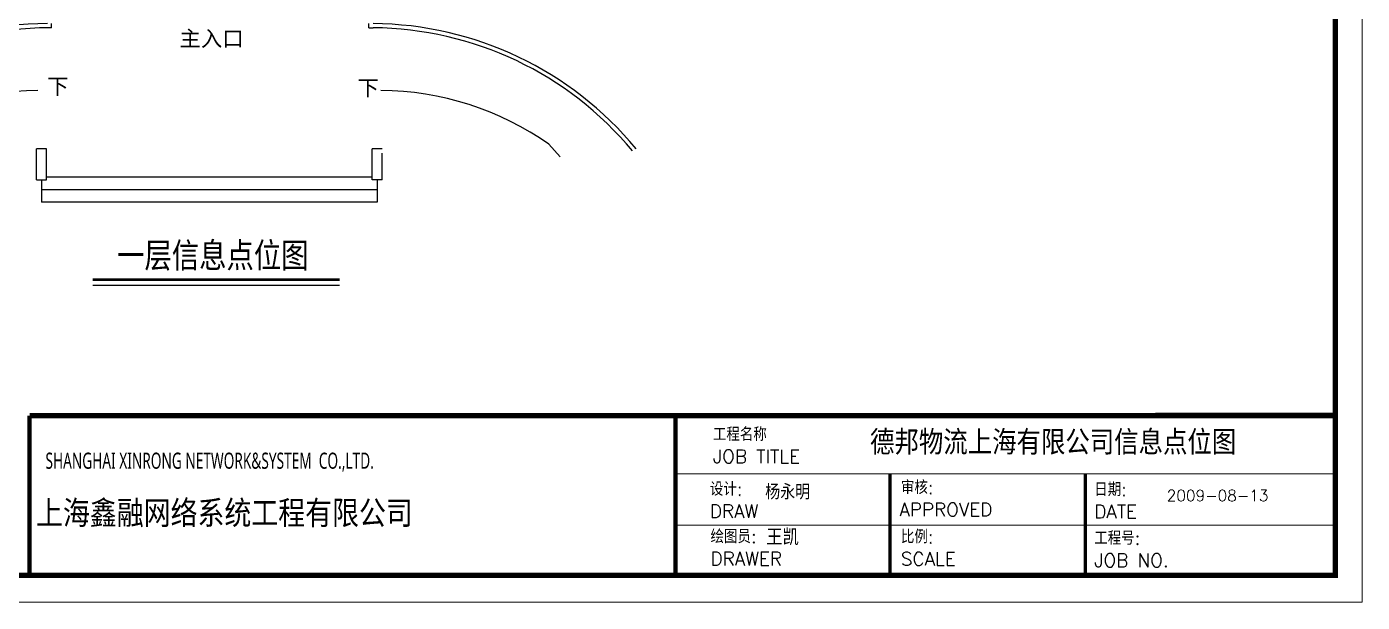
# Model space of a CAD drawing. Header units: millimetres. Extents: x 526420 to 928802, y 401925 to 509768.
# Drawn here: x 549861 to 581843, y 403742 to 417524 of the extents above; entities that cross this region are included whole.
import ezdxf

# ---------------------------------------------------------------- set-up
doc = ezdxf.new("R2010")
doc.units = ezdxf.units.MM
doc.header["$LTSCALE"] = 3000
doc.header["$MEASUREMENT"] = 0
for name, color, linetype in [('4', 4, 'CONTINUOUS'), ('8', 8, 'CONTINUOUS'), ('A', 7, 'CONTINUOUS'), ('P-STAIR', 7, 'CONTINUOUS'), ('P-TEXT', 7, 'CONTINUOUS'), ('环控', 3, 'CONTINUOUS')]:
    doc.layers.add(name, color=color, linetype=linetype)
doc.styles.add('Arial', font='ARIAL.TTF')
doc.styles.get("Standard").update_dxf_attribs({"font": 'romans.shx', "width": 0.65, "bigfont": 'hzfs1.shx'})
doc.styles.add('宋体', font='SimSun.ttf')

# ---------------------------------------------------------------- blocks, each defined once
blk = doc.blocks.new('日期')
at = {"layer": 'A', "linetype": 'ByBlock', "lineweight": 0}
blk.add_text('2009-08-13', height=268.1, dxfattribs=at).set_placement((577160, 406164))

msp = doc.modelspace()

# ---------------------------------------------------------------- linework, layer by layer
at = {"layer": '4', "color": 0}
msp.add_line((551443, 411332, -31883), (557353, 411332, -31883), dxfattribs=at)
at = {"layer": '4', "color": 0, "const_width": 66.7, "elevation": -31883}
msp.add_lwpolyline([(551443, 411468), (557353, 411468)], dxfattribs=at)
at = {"layer": 'A', "linetype": 'ByBlock', "lineweight": 0}
for p, q in [((565398, 406818), (581198, 406818)), ((565398, 405592), (581198, 405592))]:
    msp.add_line(p, q, dxfattribs=at)
for points in [[(581843, 443312), (526420, 443312), (526420, 403742), (581843, 403742)], [(527064, 404387), (581198, 404387), (581198, 442667), (527064, 442667)]]:
    msp.add_lwpolyline(points, close=True, dxfattribs=at)
at = {"layer": 'A', "linetype": 'ByBlock', "lineweight": 0, "const_width": 129}
msp.add_lwpolyline([(527064, 404387), (581198, 404387), (581198, 442667), (527064, 442667)], close=True, dxfattribs=at)
at = {"layer": 'A', "linetype": 'ByBlock', "lineweight": 0}
for points, const_width in [([(549930, 408208), (581198, 408215)], 129), ([(549930, 408208), (549930, 404380)], 103), ([(565398, 408215), (565398, 404387)], 103), ([(570533, 404387), (570533, 406818)], 77.3), ([(575208, 404387), (575208, 406818)], 77.3)]:
    msp.add_lwpolyline(points, dxfattribs=dict(at, const_width=const_width))
at = {"layer": 'P-STAIR', "color": 0}
for p, q in [((550457, 417499), (550399, 417499)), ((550457, 417499), (550457, 417599)), ((558056, 417499), (558056, 417599)), ((558056, 417499), (558154, 417499)), ((550336, 414597), (550096, 414597)), ((550096, 413860), (550096, 414597)), ((550336, 413860), (550336, 414597)), ((558376, 414597), (558136, 414597)), ((558136, 413860), (558136, 414597)), ((558376, 413860), (558376, 414497)), ((550096, 413860), (550336, 413860)), ((550216, 413860), (550216, 413320)), ((558136, 413920), (550336, 413920)), ((558376, 413860), (558136, 413860)), ((558376, 413860), (558136, 413860)), ((558256, 413860), (558256, 413320)), ((558256, 413620), (550216, 413620)), ((558256, 413320), (550216, 413320))]:
    msp.add_line(p, q, dxfattribs=at)
for centre, radius, start, end in [((550417, 409277), 8322, 90.4188, 140.2361), ((550456, 409188), 8311, 90.3949, 139.8226), ((558094, 409354), 8144, 39.6359, 89.5737), ((558094, 409358), 8240, 39.4983, 89.5656)]:
    msp.add_arc(centre, radius, start, end, dxfattribs=at)
at = {"layer": 'P-TEXT', "color": 0, "ltscale": 0.7}
for p in [(562632, 414411), (562367, 414711)]:
    msp.add_line(p, (562367, 414711), dxfattribs=at)
for centre, start, end in [((550205, 408832), 90.6105, 124.8892), ((558268, 408832), 55.1108, 89.3895)]:
    msp.add_arc(centre, 7167, start, end, dxfattribs=at)

# ---------------------------------------------------------------- block references
at = {"layer": '环控', "color": 4}
msp.add_blockref('日期', (0, 0), dxfattribs=at)

# ---------------------------------------------------------------- texts
at = {"layer": '8', "color": 0, "style": '宋体', "width": 0.8}
msp.add_text('一层信息点位图', height=600, dxfattribs=at).set_placement((552027, 411751, -31883))
at = {"layer": 'A', "linetype": 'ByBlock', "lineweight": 0}
for s, height, p in [('工程名称', 322.2, (566294, 407605)), ('德邦物流上海有限公司信息点位图', 584.58, (570056, 407275)), ('JOB TITLE', 322.2, (566294, 407074)), ('设计:', 322.2, (566221, 406293)), ('杨永明', 359.3, (567545, 406205)), ('审核:', 322.2, (570795, 406333)), ('日期:', 322.2, (575425, 406284)), ('上海鑫融网络系统工程有限公司', 644.45, (550084, 405540)), ('DRAW', 322.2, (566221, 405762)), ('APPROVED', 322.2, (570760, 405801)), ('DATE', 322.2, (575425, 405753)), ('王凯', 389.3, (567571, 405109)), ('绘图员:', 322.2, (566236, 405157)), ('比例:', 322.2, (570795, 405153)), ('工程号:', 322.2, (575425, 405119)), ('DRAWER', 322.2, (566236, 404625)), ('SCALE', 322.2, (570795, 404621)), ('JOB NO.', 322.2, (575425, 404587))]:
    msp.add_text(s, height=height, dxfattribs=at).set_placement(p)
at = {"layer": 'A', "linetype": 'ByBlock', "lineweight": 0, "insert": (550311, 407326), "char_height": 386.672, "width": 20453.43, "attachment_point": 1}
msp.add_mtext('{\\fLucida Handwriting|b0|i0|c0|p66;SHANGHAI \\fLucida Handwriting|b0|i0|c134|p66;XINRONG\\fLucida Handwriting|b0|i0|c0|p66; NETWORK&SYSTEM  CO.,LTD.}', dxfattribs=at)
at = {"layer": 'P-TEXT', "color": 0, "style": 'Arial'}
for s, p in [('主入口', (553520, 417052)), ('下', (550354, 415909)), ('下', (557784, 415870))]:
    msp.add_text(s, height=375, dxfattribs=at).set_placement(p)

doc.saveas('drawing.dxf')
